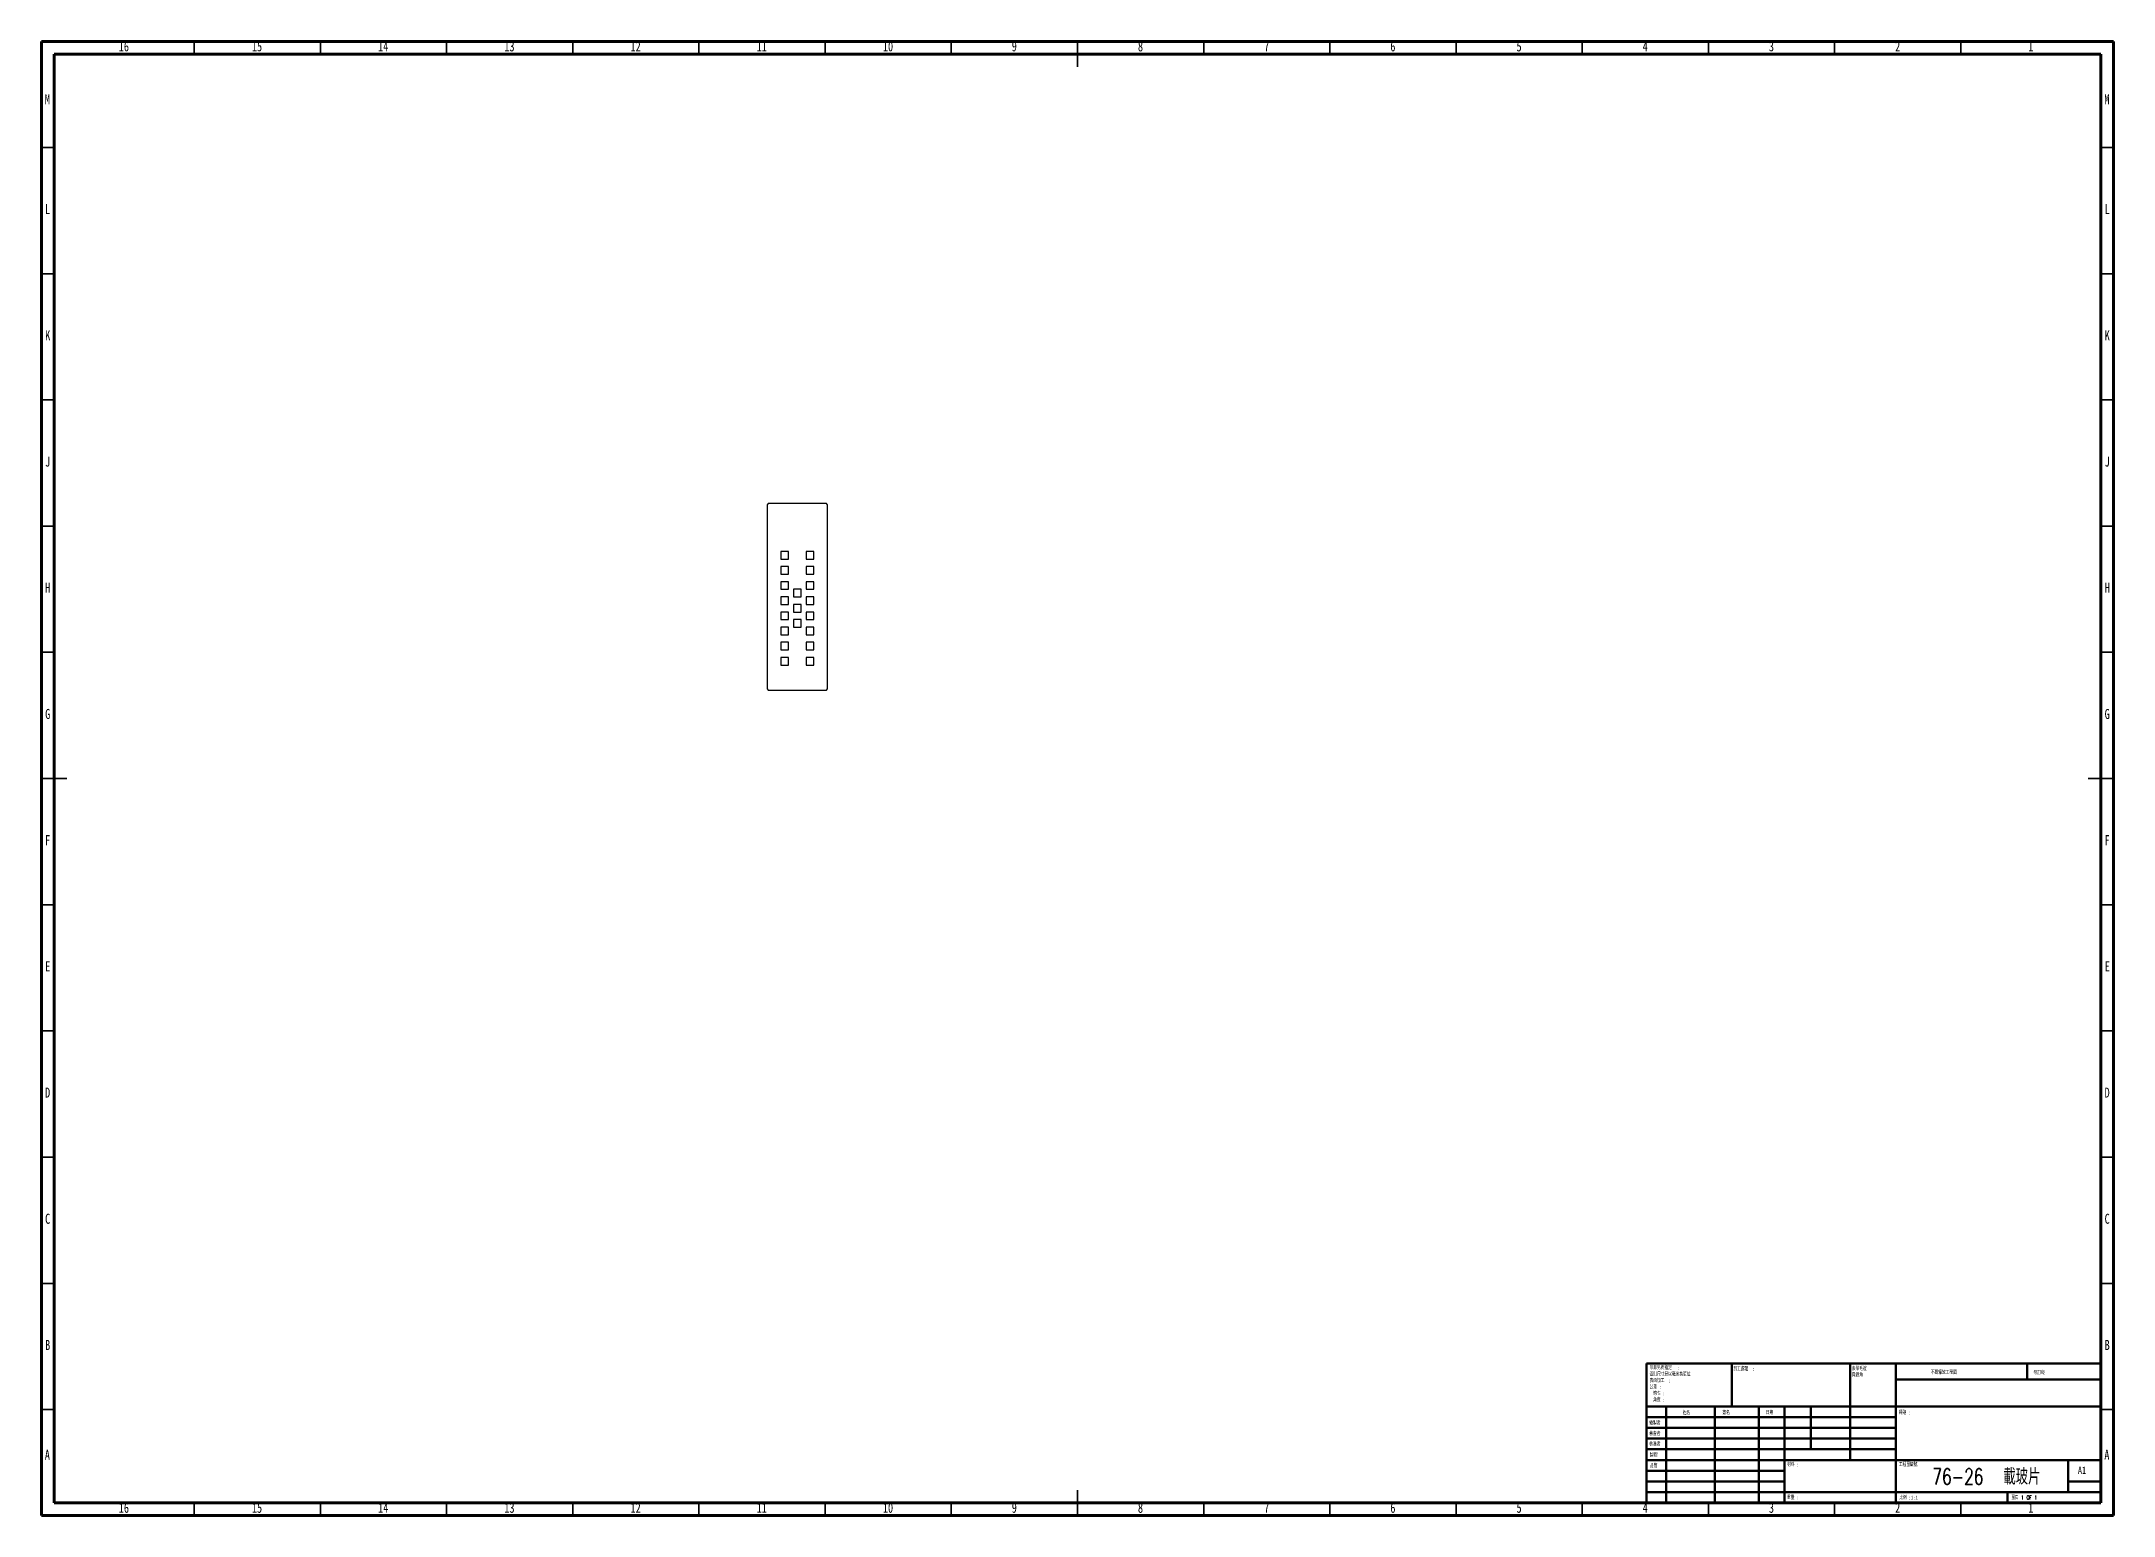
# Model space of a CAD drawing. Header units: millimetres. Extents: x 15 to 836, y 5 to 589.
import ezdxf

# ---------------------------------------------------------------- set-up
doc = ezdxf.new("R2010")
doc.units = ezdxf.units.MM
doc.styles.add('SLDTEXTSTYLE0', font='TXT', dxfattribs={"width": 0.7, "bigfont": 'bigfont'})
doc.styles.add('SLDTEXTSTYLE1', font='TXT', dxfattribs={"width": 0.75, "bigfont": 'bigfont'})
doc.styles.add('SLDTEXTSTYLE2', font='TXT', dxfattribs={"width": 0.75})
doc.styles.add('SLDTEXTSTYLE3', font='TXT', dxfattribs={"width": 0.666667, "bigfont": 'bigfont'})

# ---------------------------------------------------------------- blocks, each defined once
blk = doc.blocks.new('SW_NOTE_0')
at = {"color": 0, "linetype": 'Continuous', "lineweight": 0, "char_height": 1.5, "attachment_point": 1}
for s, insert, style in [('除非另有指定', (0, 1.93), 'SLDTEXTSTYLE0'), (':', (11.13, 1.89), 'SLDTEXTSTYLE2'), ('表面加工', (0, -3.11), 'SLDTEXTSTYLE0'), ('否則尺寸是以毫米為單位', (0, -0.61), 'SLDTEXTSTYLE0'), ('公差', (0, -5.65), 'SLDTEXTSTYLE0'), ('線性', (1.41, -8.2), 'SLDTEXTSTYLE0'), (':', (3.72, -5.7), 'SLDTEXTSTYLE2'), (':', (7.43, -3.15), 'SLDTEXTSTYLE2'), ('角度', (1.41, -10.74), 'SLDTEXTSTYLE0'), (':', (5.17, -10.79), 'SLDTEXTSTYLE2'), (':', (5.18, -8.24), 'SLDTEXTSTYLE2')]:
    blk.add_mtext(s, dxfattribs=dict(at, insert=insert, style=style))
blk = doc.blocks.new('SW_NOTE_0_1')
at = {"color": 0, "linetype": 'Continuous', "lineweight": 0, "char_height": 1.5, "attachment_point": 1}
for s, insert, style in [('加工處理', (0, 1.93), 'SLDTEXTSTYLE0'), (':', (7.44, 1.89), 'SLDTEXTSTYLE2')]:
    blk.add_mtext(s, dxfattribs=dict(at, insert=insert, style=style))
blk = doc.blocks.new('SW_NOTE_0_2')
at = {"color": 0, "linetype": 'Continuous', "lineweight": 0, "char_height": 1.5, "attachment_point": 1, "style": 'SLDTEXTSTYLE0'}
for s, insert in [('去除毛邊', (0, 1.93)), ('與銳角', (0, -0.57))]:
    blk.add_mtext(s, dxfattribs=dict(at, insert=insert))
blk = doc.blocks.new('SW_NOTE_0_3')
at = {"color": 0, "linetype": 'Continuous', "lineweight": 0, "char_height": 1.5, "attachment_point": 1}
for s, insert, style in [('材料', (0, 1.93), 'SLDTEXTSTYLE0'), (':', (3.72, 1.89), 'SLDTEXTSTYLE2')]:
    blk.add_mtext(s, dxfattribs=dict(at, insert=insert, style=style))
blk = doc.blocks.new('SW_NOTE_0_4')
at = {"color": 0, "linetype": 'Continuous', "lineweight": 0, "char_height": 1.5, "attachment_point": 1}
for s, insert, style in [('標題', (0, 1.93), 'SLDTEXTSTYLE0'), (':', (3.72, 1.89), 'SLDTEXTSTYLE2')]:
    blk.add_mtext(s, dxfattribs=dict(at, insert=insert, style=style))
blk = doc.blocks.new('SW_NOTE_0_5')
at = {"color": 0, "linetype": 'Continuous', "lineweight": 0, "char_height": 1.5, "attachment_point": 1}
for s, insert, style in [('比例', (0, 1.93), 'SLDTEXTSTYLE0'), (':1:1', (3.7, 1.89), 'SLDTEXTSTYLE2')]:
    blk.add_mtext(s, dxfattribs=dict(at, insert=insert, style=style))
blk = doc.blocks.new('SW_NOTE_0_6')
at = {"color": 0, "linetype": 'Continuous', "lineweight": 0, "attachment_point": 1}
for s, insert, char_height, style in [('重量', (0, 1.93), 1.499, 'SLDTEXTSTYLE0'), (':', (3.7, 1.89), 1.5, 'SLDTEXTSTYLE2')]:
    blk.add_mtext(s, dxfattribs=dict(at, insert=insert, char_height=char_height, style=style))

msp = doc.modelspace()

# ---------------------------------------------------------------- linework, layer by layer
at = {"color": 7, "linetype": 'Continuous', "lineweight": 70}
for p, q in [((15, 5), (15, 589)), ((15, 589), (836, 589)), ((20, 10), (20, 584)), ((20, 584), (831, 584)), ((831, 584), (831, 10)), ((836, 589), (836, 5)), ((831, 10), (20, 10)), ((836, 5), (15, 5))]:
    msp.add_line(p, q, dxfattribs=at)
at = {"color": 7, "linetype": 'Continuous', "lineweight": 35}
for p, q in [((75.5, 584), (75.5, 589)), ((125.5, 584), (125.5, 589)), ((175.5, 584), (175.5, 589)), ((225.5, 584), (225.5, 589)), ((275.5, 584), (275.5, 589)), ((325.5, 584), (325.5, 589)), ((375.5, 584), (375.5, 589)), ((425.5, 584), (425.5, 589)), ((425.5, 589), (425.5, 579)), ((475.5, 584), (475.5, 589)), ((525.5, 584), (525.5, 589)), ((575.5, 584), (575.5, 589)), ((625.5, 584), (625.5, 589)), ((675.5, 584), (675.5, 589)), ((725.5, 584), (725.5, 589)), ((775.5, 584), (775.5, 589)), ((20, 547), (15, 547)), ((831, 547), (836, 547)), ((20, 497), (15, 497)), ((831, 497), (836, 497)), ((20, 447), (15, 447)), ((831, 447), (836, 447)), ((20, 397), (15, 397)), ((831, 397), (836, 397)), ((20, 347), (15, 347)), ((831, 347), (836, 347)), ((20, 297), (15, 297)), ((15, 297), (25, 297)), ((836, 297), (826, 297)), ((831, 297), (836, 297)), ((20, 247), (15, 247)), ((831, 247), (836, 247)), ((20, 197), (15, 197)), ((831, 197), (836, 197)), ((20, 147), (15, 147)), ((831, 147), (836, 147)), ((20, 97), (15, 97)), ((831, 97), (836, 97)), ((20, 47), (15, 47)), ((831, 47), (836, 47)), ((75.5, 10), (75.5, 5)), ((125.5, 10), (125.5, 5)), ((175.5, 10), (175.5, 5)), ((225.5, 10), (225.5, 5)), ((275.5, 10), (275.5, 5)), ((325.5, 10), (325.5, 5)), ((375.5, 10), (375.5, 5)), ((425.5, 5), (425.5, 15)), ((425.5, 10), (425.5, 5)), ((475.5, 10), (475.5, 5)), ((525.5, 10), (525.5, 5)), ((575.5, 10), (575.5, 5)), ((625.5, 10), (625.5, 5)), ((675.5, 10), (675.5, 5)), ((725.5, 10), (725.5, 5)), ((775.5, 10), (775.5, 5))]:
    msp.add_line(p, q, dxfattribs=at)
at = {"color": 7, "linetype": 'Continuous', "lineweight": 25}
for p, q in [((303, 405.97), (302.5, 405.47)), ((302.5, 405.47), (302.5, 332.47)), ((326, 405.97), (303, 405.97)), ((326.5, 405.47), (326, 405.97)), ((326.5, 332.47), (326.5, 405.47)), ((311, 386.97), (308, 386.97)), ((308, 386.97), (308, 383.97)), ((311, 383.97), (311, 386.97)), ((318, 386.97), (318, 383.97)), ((321, 386.97), (318, 386.97)), ((321, 383.97), (321, 386.97)), ((308, 383.97), (311, 383.97)), ((311, 380.97), (308, 380.97)), ((308, 380.97), (308, 377.97)), ((308, 377.97), (311, 377.97)), ((311, 377.97), (311, 380.97)), ((318, 383.97), (321, 383.97)), ((318, 380.97), (318, 377.97)), ((321, 380.97), (318, 380.97)), ((318, 377.97), (321, 377.97)), ((321, 377.97), (321, 380.97)), ((311, 374.97), (308, 374.97)), ((308, 374.97), (308, 371.97)), ((308, 371.97), (311, 371.97)), ((311, 371.97), (311, 374.97)), ((316, 371.97), (313, 371.97)), ((313, 371.97), (313, 368.97)), ((316, 368.97), (316, 371.97)), ((318, 374.97), (318, 371.97)), ((321, 374.97), (318, 374.97)), ((318, 371.97), (321, 371.97)), ((321, 371.97), (321, 374.97)), ((311, 368.97), (308, 368.97)), ((308, 368.97), (308, 365.97)), ((308, 365.97), (311, 365.97)), ((311, 362.97), (308, 362.97)), ((308, 362.97), (308, 359.97)), ((311, 365.97), (311, 368.97)), ((311, 359.97), (311, 362.97)), ((313, 368.97), (316, 368.97)), ((316, 365.97), (313, 365.97)), ((313, 365.97), (313, 362.97)), ((313, 362.97), (316, 362.97)), ((316, 362.97), (316, 365.97)), ((318, 368.97), (318, 365.97)), ((321, 368.97), (318, 368.97)), ((318, 365.97), (321, 365.97)), ((318, 362.97), (318, 359.97)), ((321, 362.97), (318, 362.97)), ((321, 365.97), (321, 368.97)), ((321, 359.97), (321, 362.97)), ((308, 359.97), (311, 359.97)), ((311, 356.97), (308, 356.97)), ((308, 356.97), (308, 353.97)), ((308, 353.97), (311, 353.97)), ((311, 353.97), (311, 356.97)), ((316, 359.97), (313, 359.97)), ((313, 359.97), (313, 356.97)), ((313, 356.97), (316, 356.97)), ((316, 356.97), (316, 359.97)), ((318, 359.97), (321, 359.97)), ((318, 356.97), (318, 353.97)), ((321, 356.97), (318, 356.97)), ((318, 353.97), (321, 353.97)), ((321, 353.97), (321, 356.97)), ((311, 350.97), (308, 350.97)), ((308, 350.97), (308, 347.97)), ((308, 347.97), (311, 347.97)), ((311, 344.97), (308, 344.97)), ((308, 344.97), (308, 341.97)), ((311, 347.97), (311, 350.97)), ((311, 341.97), (311, 344.97)), ((318, 350.97), (318, 347.97)), ((321, 350.97), (318, 350.97)), ((318, 347.97), (321, 347.97)), ((318, 344.97), (318, 341.97)), ((321, 344.97), (318, 344.97)), ((321, 347.97), (321, 350.97)), ((321, 341.97), (321, 344.97)), ((308, 341.97), (311, 341.97)), ((318, 341.97), (321, 341.97)), ((302.5, 332.47), (303, 331.97)), ((303, 331.97), (326, 331.97)), ((326, 331.97), (326.5, 332.47))]:
    msp.add_line(p, q, dxfattribs=at)
at = {"color": 7, "linetype": 'Continuous', "lineweight": 50}
for p, q in [((651, 65.25), (831, 65.25)), ((651, 65.25), (651, 10)), ((684.8, 48.25), (684.8, 65.25)), ((731.6, 65.25), (731.6, 27)), ((749.8, 65.25), (749.8, 10)), ((831, 58.87), (749.8, 58.87)), ((801.8, 58.87), (801.8, 65.25)), ((831, 48.25), (651, 48.25)), ((749.8, 44), (651, 44)), ((658.8, 48.25), (658.8, 10)), ((677.99, 48.25), (677.99, 10)), ((695.4, 48.25), (695.4, 10)), ((705.6, 10), (705.6, 48.25)), ((716, 31.25), (716, 48.25)), ((749.8, 39.75), (651, 39.75)), ((749.8, 35.5), (651, 35.5)), ((749.8, 31.25), (651, 31.25)), ((705.6, 27), (651, 27)), ((705.6, 27), (831, 27)), ((818, 14.25), (818, 27)), ((705.6, 22.75), (651, 22.75)), ((705.6, 18.5), (651, 18.5)), ((831, 18.5), (818, 18.5)), ((651, 14.25), (831, 14.25)), ((794, 10), (794, 14.25))]:
    msp.add_line(p, q, dxfattribs=at)

# ---------------------------------------------------------------- block references
at = {"color": 7, "linetype": 'Continuous', "lineweight": 0}
for name, p in [('SW_NOTE_0', (652.18, 62.38)), ('SW_NOTE_0_1', (685.37, 61.99)), ('SW_NOTE_0_2', (732.31, 62.07)), ('SW_NOTE_0_4', (750.96, 44.64)), ('SW_NOTE_0_3', (706.65, 24.05)), ('SW_NOTE_0_6', (706.62, 11.02)), ('SW_NOTE_0_5', (751.07, 10.97))]:
    msp.add_blockref(name, p, dxfattribs=at)

# ---------------------------------------------------------------- texts
for s, insert, char_height, attachment_point, style in [('16', (47.67, 589.06), 3.969, 2, 'SLDTEXTSTYLE2'), ('15', (100.42, 589.06), 3.969, 2, 'SLDTEXTSTYLE2'), ('14', (150.42, 589.06), 3.969, 2, 'SLDTEXTSTYLE2'), ('13', (200.42, 589.06), 3.969, 2, 'SLDTEXTSTYLE2'), ('12', (250.42, 589.06), 3.969, 2, 'SLDTEXTSTYLE2'), ('11', (300.42, 589.06), 3.969, 2, 'SLDTEXTSTYLE2'), ('10', (350.42, 589.06), 3.969, 2, 'SLDTEXTSTYLE2'), ('9', (400.46, 589.06), 3.97, 2, 'SLDTEXTSTYLE2'), ('8', (450.46, 589.06), 3.97, 2, 'SLDTEXTSTYLE2'), ('7', (500.46, 589.06), 3.97, 2, 'SLDTEXTSTYLE2'), ('6', (550.46, 589.06), 3.97, 2, 'SLDTEXTSTYLE2'), ('5', (600.46, 589.06), 3.97, 2, 'SLDTEXTSTYLE2'), ('4', (650.46, 589.06), 3.97, 2, 'SLDTEXTSTYLE2'), ('3', (700.46, 589.06), 3.97, 2, 'SLDTEXTSTYLE2'), ('2', (750.46, 589.06), 3.97, 2, 'SLDTEXTSTYLE2'), ('1', (803.21, 589.06), 3.97, 2, 'SLDTEXTSTYLE2'), ('M', (17.36, 568.06), 3.97, 2, 'SLDTEXTSTYLE2'), ('M', (833.36, 568.06), 3.97, 2, 'SLDTEXTSTYLE2'), ('L', (17.45, 524.56), 3.97, 2, 'SLDTEXTSTYLE2'), ('L', (833.45, 524.56), 3.97, 2, 'SLDTEXTSTYLE2'), ('K', (17.49, 474.56), 3.97, 2, 'SLDTEXTSTYLE2'), ('K', (833.49, 474.56), 3.97, 2, 'SLDTEXTSTYLE2'), ('J', (17.47, 424.56), 3.97, 2, 'SLDTEXTSTYLE2'), ('J', (833.47, 424.56), 3.97, 2, 'SLDTEXTSTYLE2'), ('H', (17.49, 374.56), 3.97, 2, 'SLDTEXTSTYLE2'), ('H', (833.49, 374.56), 3.97, 2, 'SLDTEXTSTYLE2'), ('G', (17.49, 324.56), 3.97, 2, 'SLDTEXTSTYLE2'), ('G', (833.49, 324.56), 3.97, 2, 'SLDTEXTSTYLE2'), ('F', (17.46, 274.56), 3.97, 2, 'SLDTEXTSTYLE2'), ('F', (833.46, 274.56), 3.97, 2, 'SLDTEXTSTYLE2'), ('E', (17.51, 224.56), 3.97, 2, 'SLDTEXTSTYLE2'), ('E', (833.51, 224.56), 3.97, 2, 'SLDTEXTSTYLE2'), ('D', (17.45, 174.56), 3.97, 2, 'SLDTEXTSTYLE2'), ('D', (833.45, 174.56), 3.97, 2, 'SLDTEXTSTYLE2'), ('C', (17.46, 124.56), 3.97, 2, 'SLDTEXTSTYLE2'), ('C', (833.46, 124.56), 3.97, 2, 'SLDTEXTSTYLE2'), ('B', (17.47, 74.56), 3.97, 2, 'SLDTEXTSTYLE2'), ('B', (833.47, 74.56), 3.97, 2, 'SLDTEXTSTYLE2'), ('不要縮放工程圖', (763.61, 62.53), 1.5, 1, 'SLDTEXTSTYLE0'), ('修訂版', (804.33, 62.33), 1.5, 1, 'SLDTEXTSTYLE0'), ('繪製者', (652.04, 42.43), 1.5, 1, 'SLDTEXTSTYLE0'), ('姓名', (665.32, 46.5), 1.5, 1, 'SLDTEXTSTYLE0'), ('簽名', (681.03, 46.56), 1.5, 1, 'SLDTEXTSTYLE0'), ('日期', (698.21, 46.58), 1.5, 1, 'SLDTEXTSTYLE0'), ('檢查者', (652.04, 38.21), 1.5, 1, 'SLDTEXTSTYLE0'), ('核准者', (652.04, 34.11), 1.5, 1, 'SLDTEXTSTYLE0'), ('A', (17.34, 31.06), 3.97, 2, 'SLDTEXTSTYLE2'), ('製程', (652.2, 29.72), 1.5, 1, 'SLDTEXTSTYLE1'), ('品管', (652.34, 25.55), 1.5, 1, 'SLDTEXTSTYLE0'), ('工程圖編號', (750.91, 25.99), 1.5, 1, 'SLDTEXTSTYLE0'), ('A', (833.34, 31.06), 3.97, 2, 'SLDTEXTSTYLE2'), ('76-26  載玻片', (785.63, 23.61), 6.35, 2, 'SLDTEXTSTYLE0'), ('A1', (821.87, 24.41), 2.91, 1, 'SLDTEXTSTYLE2'), ('16', (47.67, 10.06), 3.969, 2, 'SLDTEXTSTYLE2'), ('15', (100.42, 10.06), 3.969, 2, 'SLDTEXTSTYLE2'), ('14', (150.42, 10.06), 3.969, 2, 'SLDTEXTSTYLE2'), ('13', (200.42, 10.06), 3.969, 2, 'SLDTEXTSTYLE2'), ('12', (250.42, 10.06), 3.969, 2, 'SLDTEXTSTYLE2'), ('11', (300.42, 10.06), 3.969, 2, 'SLDTEXTSTYLE2'), ('10', (350.42, 10.06), 3.969, 2, 'SLDTEXTSTYLE2'), ('9', (400.46, 10.06), 3.97, 2, 'SLDTEXTSTYLE2'), ('8', (450.46, 10.06), 3.97, 2, 'SLDTEXTSTYLE2'), ('7', (500.46, 10.06), 3.97, 2, 'SLDTEXTSTYLE2'), ('6', (550.46, 10.06), 3.97, 2, 'SLDTEXTSTYLE2'), ('5', (600.46, 10.06), 3.97, 2, 'SLDTEXTSTYLE2'), ('4', (650.46, 10.06), 3.97, 2, 'SLDTEXTSTYLE2'), ('3', (700.46, 10.06), 3.97, 2, 'SLDTEXTSTYLE2'), ('2', (750.46, 10.06), 3.97, 2, 'SLDTEXTSTYLE2'), ('圖頁 1 OF 1', (795.48, 12.9), 1.5, 1, 'SLDTEXTSTYLE3'), ('1', (803.21, 10.06), 3.97, 2, 'SLDTEXTSTYLE2')]:
    msp.add_mtext(s, dxfattribs=dict(at, insert=insert, char_height=char_height, attachment_point=attachment_point, style=style))

doc.saveas('drawing.dxf')
